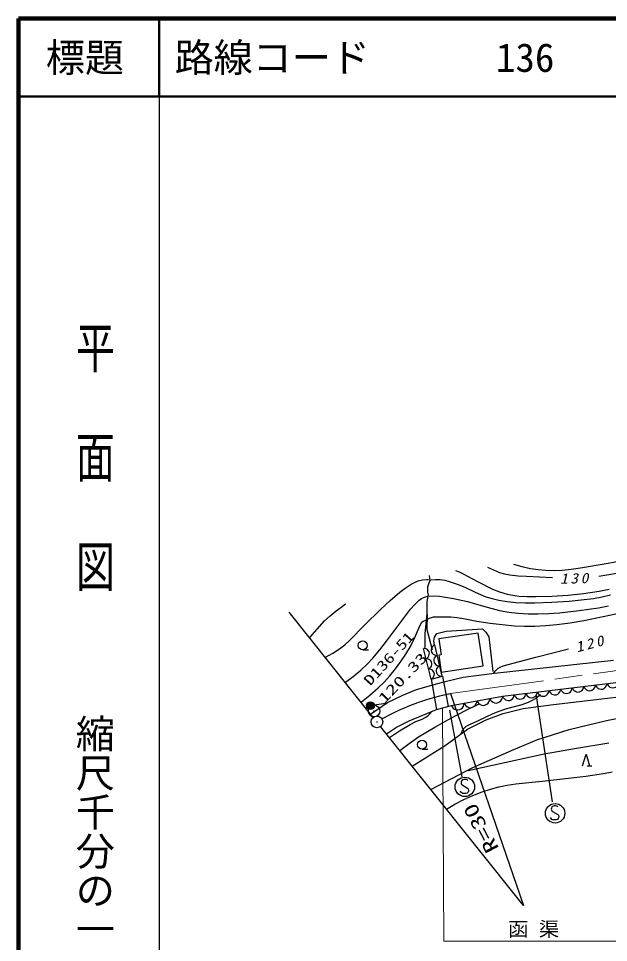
# Model space of a CAD drawing. Units: millimetres, scale not verified. Extents: x 40000 to 680000, y 20000 to 380000.
# Drawn here: x 40000 to 115557, y 261794 to 380000 of the extents above; entities that cross this region are included whole.
import ezdxf
from ezdxf.enums import TextEntityAlignment as Align

# ---------------------------------------------------------------- set-up
doc = ezdxf.new("R2010")
doc.units = ezdxf.units.MM
doc.header["$LTSCALE"] = 1000
doc.linetypes.add('CHAIN', pattern=[18.5, 12, -1.5, 3.5, -1.5])
for name, color, linetype, lineweight in [('M-BGD', 7, 'Continuous', 25), ('M-BGD-HTXT', 7, 'Continuous', 13), ('M-BMK', 2, 'CHAIN', 13), ('M-OTRS', 6, 'Continuous', 25), ('M-STR-STRC', 7, 'Continuous', 25), ('M-TTL', 2, 'Continuous', 140), ('M-TTL-BAND', 7, 'Continuous', 25), ('M-TTL-LINE', 7, 'Continuous', 50)]:
    doc.layers.add(name, color=color, linetype=linetype, lineweight=lineweight)
doc.layers.add('M-BMK-SRVR', color=7, linetype='Continuous')
doc.layers.add('M-TTL-TXT', color=7, linetype='Continuous')
doc.styles.add('@ＭＳ ゴシック', font='')
doc.styles.add('ＭＳ ゴシック', font='')
doc.styles.get('@ＭＳ ゴシック').set_extended_font_data('@MS Gothic')
doc.styles.get('ＭＳ ゴシック').set_extended_font_data('MS Gothic')

# ---------------------------------------------------------------- blocks, each defined once
blk = doc.blocks.new('BUHIN1')
at = {"color": 3, "linetype": 'Continuous', "lineweight": 25}
for radius in [746, 22.5]:
    blk.add_circle((0, 0), radius, dxfattribs=at)
blk = doc.blocks.new('BUHIN8')
at = {"color": 7, "linetype": 'Continuous', "lineweight": 25}
blk.add_lwpolyline([(290, 846), (213, 913), (115, 945), (-18, 954), (-211, 932), (-367, 869), (-492, 760), (-557, 614), (-546, 470), (-529, 378), (-465, 260), (-370, 202), (353, -109), (440, -212), (508, -362), (514, -512), (484, -635), (410, -757), (224, -836), (-61, -869), (-187, -865), (-312, -823), (-422, -742), (-526, -610)], dxfattribs=at)
blk.add_circle((0, 0), 1244, dxfattribs=at)
blk = doc.blocks.new('BUHIN12')
at = {"color": 7, "linetype": 'Continuous', "lineweight": 25}
for radius in [498, 440, 382, 322, 265, 195, 135, 77.5, 15]:
    blk.add_circle((0, 0), radius, dxfattribs=at)
blk = doc.blocks.new('BUHIN13')
at = {"color": 7, "linetype": 'Continuous', "lineweight": 25}
blk.add_lwpolyline([(-798, -244), (-682, -409), (-539, -535), (-329, -663), (-125, -705), (81, -708), (328, -632), (498, -515), (644, -366), (746, -143), (790, 41), (798, 244)], dxfattribs=at)
blk = doc.blocks.new('BUHIN14')
at = {"color": 7, "linetype": 'Continuous', "lineweight": 25}
blk.add_lwpolyline([(-728, -177), (-632, -331), (-510, -452), (-330, -577), (-148, -626), (36, -639), (261, -584), (419, -488), (558, -361), (661, -167), (710, -5), (728, 177)], dxfattribs=at)
blk = doc.blocks.new('BUHIN91')
at = {"color": 7, "linetype": 'Continuous', "lineweight": 25}
blk.add_lwpolyline([(234, -630), (362, -529), (457, -408), (550, -233), (574, -66), (566, 99), (493, 295), (391, 425), (263, 536), (79, 607), (-71, 634), (-234, 630)], dxfattribs=at)
blk = doc.blocks.new('BUHIN92')
at = {"color": 7, "linetype": 'Continuous', "lineweight": 25}
blk.add_lwpolyline([(-236, 646), (-367, 543), (-464, 419), (-560, 242), (-586, 71), (-579, -98), (-506, -298), (-402, -432), (-272, -546), (-84, -620), (69, -648), (236, -646)], dxfattribs=at)
blk = doc.blocks.new('BUHIN101')
at = {"color": 7, "linetype": 'Continuous', "lineweight": 25}
blk.add_line((233, -724), (829, -654), dxfattribs=at)
blk.add_lwpolyline([(-367, -795), (-88, 745), (542, -688)], dxfattribs=at)
blk = doc.blocks.new('BUHIN102')
at = {"color": 7, "linetype": 'Continuous', "lineweight": 25}
blk.add_line((67, -570), (808, -482), dxfattribs=at)
blk.add_circle((0, 0), 574, dxfattribs=at)

msp = doc.modelspace()

# ---------------------------------------------------------------- linework, layer by layer
at = {"layer": 'M-BGD'}
for p, q in [((92592, 308742), (92659, 308097)), ((92659, 308097), (92392, 307274)), ((92481, 306274), (92303, 305407)), ((92392, 307274), (92392, 306607)), ((92392, 306607), (92481, 306274)), ((92303, 305407), (92281, 303850)), ((85430, 290598), (74668, 304063)), ((92281, 303850), (92014, 301316)), ((92325, 303739), (92281, 301827)), ((92281, 301827), (92992, 299248)), ((93577, 301322), (94786, 301644)), ((94786, 301644), (99435, 301913)), ((99435, 301913), (99865, 301483)), ((99865, 301483), (100241, 300918)), ((92014, 301316), (92014, 299515)), ((93174, 300354), (93254, 300865)), ((93278, 299860), (93174, 300354)), ((93254, 300865), (93577, 301322)), ((98871, 301375), (93846, 300623)), ((93846, 300623), (94147, 298609)), ((99498, 297186), (98871, 301375)), ((100241, 300918), (100752, 296458)), ((92839, 295491), (91885, 299411)), ((93278, 299860), (94232, 295846)), ((94147, 298609), (93813, 298559)), ((93813, 298559), (94139, 296383)), ((100955, 296244), (116172, 297903)), ((94139, 296383), (99498, 297186)), ((92839, 295491), (94296, 295863)), ((94296, 295863), (95005, 291993)), ((94464, 295151), (96947, 295743)), ((96947, 295743), (100955, 296244)), ((90980, 294149), (92938, 294695)), ((92839, 295491), (93549, 291616)), ((92938, 294695), (94464, 295151)), ((101998, 293293), (119836, 295464)), ((114704, 292968), (126785, 294444)), ((87244, 292509), (89203, 293443)), ((89203, 293443), (90980, 294149)), ((95328, 293633), (104650, 266549)), ((95432, 292104), (101998, 293293)), ((85088, 291025), (87244, 292509)), ((85563, 292179), (87041, 292434)), ((93547, 291615), (95432, 292104)), ((104646, 291710), (108527, 292257)), ((108527, 292257), (114704, 292968)), ((90016, 290161), (93547, 291615)), ((99890, 290289), (102077, 291109)), ((102077, 291109), (104646, 291710)), ((115283, 290179), (119273, 290999)), ((88396, 289351), (90016, 290161)), ((97485, 289087), (99890, 290289)), ((110527, 289031), (115283, 290179)), ((104650, 266549), (86366, 289426)), ((87114, 288490), (88396, 289351)), ((94642, 287009), (97485, 289087)), ((106373, 287719), (110527, 289031)), ((103147, 286353), (106373, 287719)), ((90429, 284343), (94642, 287009)), ((98173, 284166), (103147, 286353)), ((92802, 281373), (98173, 284166))]:
    msp.add_line(p, q, dxfattribs=at)
for points in [[(114297, 308658), (116094, 308951), (117888, 309305), (119078, 309604), (120253, 309963), (121562, 310429), (122859, 310956), (124407, 311658), (125939, 312419), (128056, 313551), (130152, 314739), (131735, 315692), (133286, 316696), (137369, 319558), (141435, 322456), (142969, 323577), (144545, 324654), (148841, 327175), (153164, 329678), (155422, 330861), (157647, 332093), (157827, 332198), (158017, 332309)], [(103397, 310177), (104464, 309885), (105554, 309650), (106542, 309507), (107537, 309424), (108588, 309398), (109639, 309431), (110793, 309538), (111948, 309706), (115519, 310331), (119086, 311016)], [(100055, 309823), (100811, 309450), (101585, 309135), (102252, 308945), (102937, 308813), (103986, 308697), (105058, 308638), (106719, 308570), (108370, 308486)], [(95972, 309391), (96435, 309220), (96877, 308993), (98772, 307969), (100697, 306998), (101614, 306657), (102558, 306371), (103298, 306212), (104052, 306112), (105137, 306050), (106232, 306048), (108306, 306107), (110375, 306225), (112368, 306456), (114353, 306746), (115631, 306988)], [(79310, 298287), (80234, 298806), (81122, 299374), (81773, 299882), (82395, 300444), (84361, 302452), (86366, 304414), (87577, 305529), (88839, 306608), (89537, 307140), (90273, 307624), (90721, 307868), (91199, 308060), (91720, 308175), (92267, 308234), (92388, 308243), (92518, 308252)], [(92784, 308185), (93403, 308241), (94019, 308236), (94588, 308148), (95160, 307997), (96166, 307652), (97154, 307248), (98497, 306611), (99861, 306031), (100674, 305787), (101505, 305600), (102582, 305417), (103675, 305293), (104891, 305235), (106110, 305237), (108307, 305320), (110509, 305464), (112071, 305612), (113637, 305820), (114728, 306015), (115817, 306272)], [(77317, 300827), (78239, 301900), (79201, 302927), (79908, 303586), (80663, 304207), (81268, 304668), (81889, 305126)], [(81889, 295083), (82878, 295830), (83836, 296629), (84631, 297388), (85383, 298190), (86281, 299249), (87131, 300345), (88648, 302410), (90219, 304447), (90743, 305029), (91312, 305568), (91629, 305790), (91986, 305964), (92173, 306036), (92362, 306103)], [(92578, 306101), (93237, 306133), (93893, 306105), (95698, 305783), (97487, 305402), (99526, 304809), (101591, 304271), (102786, 304074), (103995, 303934), (105249, 303852), (106518, 303829), (107907, 303867), (109293, 303964), (111778, 304264), (114266, 304624), (115570, 304866)], [(92404, 303187), (92768, 303344), (93159, 303446), (94265, 303477), (95375, 303447), (96187, 303367), (96993, 303227), (98688, 302907), (100391, 302647), (101937, 302456), (103499, 302324), (104816, 302269), (106135, 302274), (107532, 302341), (108934, 302468), (110655, 302697), (112377, 302987), (114851, 303479), (117317, 304031)], [(83921, 292582), (85010, 293445), (86059, 294353), (86819, 295102), (87543, 295901), (88278, 296808), (88966, 297752), (89601, 298701), (90184, 299681), (90755, 300824), (91276, 302001), (91440, 302410), (91653, 302784), (91817, 302908), (92020, 302985), (92068, 303000), (92128, 303016)], [(100823, 296209), (101075, 296545), (101367, 296833), (101690, 297037), (102050, 297191), (106248, 298295), (110417, 299368)], [(96635, 288457), (96812, 288832), (97040, 289172), (97294, 289407), (97591, 289600), (98819, 290144), (99987, 290727), (100686, 291067), (101423, 291359), (102529, 291725), (103672, 292038), (104494, 292254), (105299, 292527), (105755, 292745), (106190, 293019), (106518, 293264), (106848, 293527)], [(88834, 286366), (90018, 287250), (91244, 288091), (93330, 289333), (95451, 290526), (97243, 291469), (99071, 292370)], [(87505, 288039), (88805, 288887), (90147, 289690), (90900, 290061), (91694, 290384), (92062, 290561), (92403, 290792), (92678, 291049), (92944, 291336)], [(97570, 283791), (102432, 284859), (107302, 285941), (111443, 286672), (115608, 287345)], [(94796, 278847), (95888, 279492), (97016, 280087), (98178, 280594), (99374, 281050), (100422, 281409), (101496, 281712), (102570, 281938), (103667, 282106), (107038, 282425), (110412, 282804), (112664, 283084), (114909, 283423), (116019, 283636)]]:
    msp.add_lwpolyline(points, dxfattribs=at)
at = {"layer": 'M-BGD-HTXT'}
for p, q in [((94280, 291698), (94486, 261982)), ((94486, 261982), (122951, 261982))]:
    msp.add_line(p, q, dxfattribs=at)
at = {"layer": 'M-BMK'}
msp.add_line((95328, 293634), (122839, 297459), dxfattribs=at)
msp.add_arc((101067, 264600), 29596, 101.18121, 119.37854, dxfattribs=at)
at = {"layer": 'M-OTRS'}
for radius in [746, 22.5]:
    msp.add_circle((85899, 290013), radius, dxfattribs=at)
at = {"layer": 'M-STR-STRC'}
for p, q in [((106303, 293346), (108347, 279805)), ((95185, 291538), (96789, 282971))]:
    msp.add_line(p, q, dxfattribs=at)
at = {"layer": 'M-TTL'}
for p, q in [((40000, 380000), (40000, 20000)), ((680000, 380000), (40000, 380000))]:
    msp.add_line(p, q, dxfattribs=at)
at = {"layer": 'M-TTL-BAND'}
msp.add_line((58000, 370000), (58000, 20000), dxfattribs=at)
at = {"layer": 'M-TTL-LINE'}
for p, q in [((58000, 380000), (58000, 370000)), ((40000, 370000), (680000, 370000))]:
    msp.add_line(p, q, dxfattribs=at)

# ---------------------------------------------------------------- block references
at = {"layer": 'M-BGD', "rotation": 353.27412}
for name, p in [('BUHIN102', (84087, 299810)), ('BUHIN91', (92044, 298758)), ('BUHIN92', (93437, 299191)), ('BUHIN91', (92362, 297451)), ('BUHIN92', (93755, 297853)), ('BUHIN91', (92680, 296144)), ('BUHIN92', (94073, 296515)), ('BUHIN14', (108688, 294107)), ('BUHIN14', (110174, 294288)), ('BUHIN14', (111660, 294469)), ('BUHIN14', (113147, 294650)), ('BUHIN14', (114633, 294831)), ('BUHIN14', (116120, 295012)), ('BUHIN13', (99536, 292847)), ('BUHIN13', (101178, 293144)), ('BUHIN14', (102742, 293383)), ('BUHIN14', (104228, 293564)), ('BUHIN14', (105715, 293745)), ('BUHIN14', (107201, 293926)), ('BUHIN12', (85070, 292095)), ('BUHIN13', (96253, 292252)), ('BUHIN13', (97895, 292549)), ('BUHIN102', (91685, 287109)), ('BUHIN101', (112677, 285130))]:
    msp.add_blockref(name, p, dxfattribs=at)
at = {"layer": 'M-BMK-SRVR', "rotation": 353.27412}
msp.add_blockref('BUHIN1', (85539, 291404), dxfattribs=at)
at = {"layer": 'M-STR-STRC', "rotation": 353.27412}
for p in [(97158, 281705), (108717, 278327)]:
    msp.add_blockref('BUHIN8', p, dxfattribs=at)

# ---------------------------------------------------------------- texts
at = {"layer": 'M-BGD-HTXT', "style": 'ＭＳ ゴシック'}
for s, height, rotation, width, p in [('D136-51', 1320, 47.7, 1.35, (85344, 294291)), ('120.33', 1320, 46.2, 1.5, (87162, 292006)), ('R=30', 1833, 117.6, 1.35, (102067, 274100))]:
    msp.add_text(s, height=height, rotation=rotation, dxfattribs=dict(at, width=width)).set_placement(p, align=Align.BOTTOM_LEFT)
at = {"layer": 'M-BGD-HTXT', "style": 'ＭＳ ゴシック', "width": 1.05}
msp.add_text('函 渠', height=1833, dxfattribs=at).set_placement((102688, 262041), align=Align.BOTTOM_LEFT)
at = {"layer": 'M-BGD-HTXT', "char_height": 1320, "attachment_point": 7, "style": 'ＭＳ ゴシック'}
for s, insert, rotation in [('\\T1.33;\\W1.1;\\Q15;130', (109362, 307652), 1.6), ('\\T1.33;\\W1.1;\\Q15;120', (111545, 298888), 14.7)]:
    msp.add_mtext(s, dxfattribs=dict(at, insert=insert, rotation=rotation))
at = {"layer": 'M-TTL-BAND', "style": '@ＭＳ ゴシック', "width": 1.4}
msp.add_text('平  面  図', height=3666, rotation=270, dxfattribs=at).set_placement((49777, 306475), align=Align.MIDDLE_RIGHT)
at = {"layer": 'M-TTL-BAND', "style": '@ＭＳ ゴシック'}
msp.add_text('縮尺千分の一', height=3666, rotation=270, dxfattribs=at).set_placement((49777, 261030), align=Align.MIDDLE_RIGHT)
at = {"layer": 'M-TTL-TXT', "style": 'ＭＳ ゴシック'}
msp.add_text('標題', height=3666, dxfattribs=at).set_placement((48500, 375000), align=Align.MIDDLE_CENTER)
for s, p in [('路線コード', (60000, 375000)), ('136', (101142, 375000))]:
    msp.add_text(s, height=3666, dxfattribs=at).set_placement(p, align=Align.MIDDLE_LEFT)

doc.saveas('drawing.dxf')
